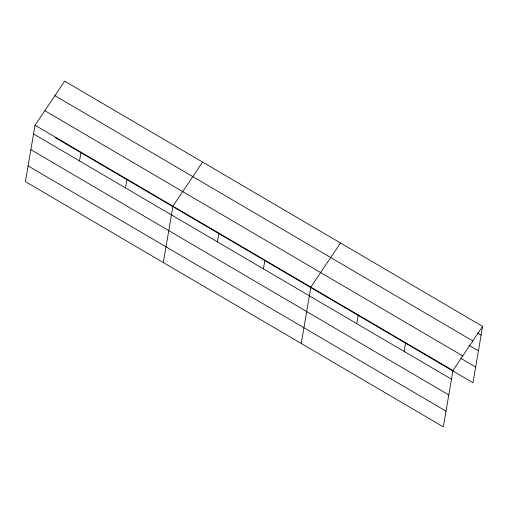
<?xml version="1.0" encoding="UTF-8"?>
<svg xmlns="http://www.w3.org/2000/svg" width="508" height="508" viewBox="0 0 508 508"><rect width="100%" height="100%" fill="white"/><g stroke="black" fill="none" stroke-linecap="round" stroke-linejoin="round"><path stroke-width="0.76" d="M35.033 125.241L25.4 181.61L443.325 426.866L452.958 370.497L482.6 326.39L64.675 81.134L35.033 125.241L452.958 370.497M79.515 160.941L81.007 152.222M125.489 187.916L126.981 179.197M163.316 262.547L172.949 206.178L202.59 162.071M217.43 241.871L218.923 233.153M263.404 268.853L264.897 260.128M301.231 343.478L310.864 287.109L340.506 243.002M356.743 323.621L358.229 314.903M404.108 351.422L405.594 342.697M55.042 137.503L472.967 382.759L482.6 326.39M477.723 333.121L481.108 335.109M54.896 95.688L472.821 340.944M468.947 345.275L478.422 350.831M44.818 110.687L462.744 355.937M460.769 358.299L475.653 367.036M33.547 133.96L451.472 379.216M30.855 149.689L448.78 394.938M28.086 165.887L446.011 411.137"/></g></svg>
